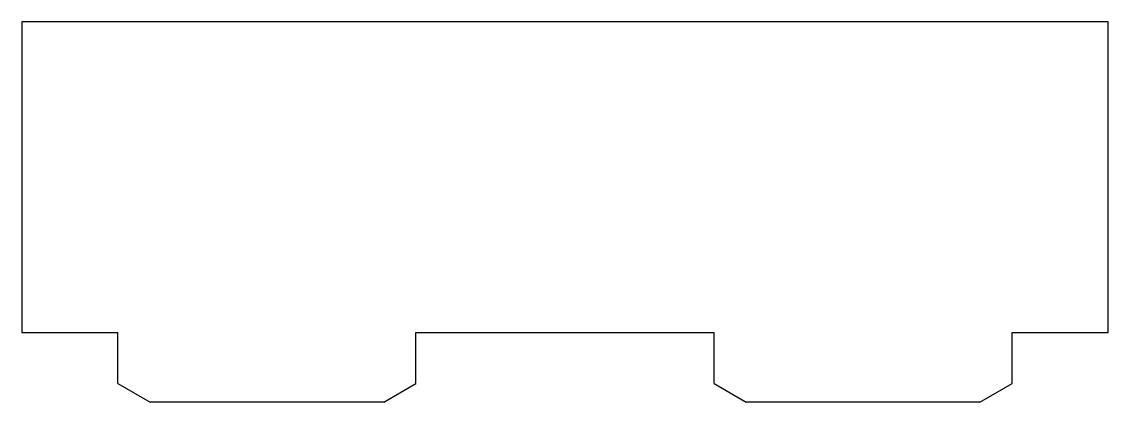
# Model space of a CAD drawing. Header units: inches. Extents: x -0.88 to 0.88, y -0.36 to 0.25.
import ezdxf

# ---------------------------------------------------------------- set-up
doc = ezdxf.new("R2010")
doc.units = ezdxf.units.IN
doc.header["$MEASUREMENT"] = 0

msp = doc.modelspace()

# ---------------------------------------------------------------- linework, layer by layer
at = {"color": 7, "linetype": 'Continuous', "lineweight": 25}
for p, q in [((-0.875, 0.25), (-0.875, -0.25)), ((0.875, 0.25), (-0.875, 0.25)), ((0.875, -0.25), (0.875, 0.25)), ((-0.875, -0.25), (-0.72, -0.25)), ((-0.72, -0.3325), (-0.72, -0.25)), ((-0.24, -0.3325), (-0.24, -0.25)), ((-0.24, -0.25), (0.24, -0.25)), ((0.24, -0.3325), (0.24, -0.25)), ((0.72, -0.3325), (0.72, -0.25)), ((0.72, -0.25), (0.875, -0.25)), ((-0.72, -0.3325), (-0.668, -0.3625)), ((-0.292, -0.3625), (-0.24, -0.3325)), ((0.24, -0.3325), (0.292, -0.3625)), ((0.668, -0.3625), (0.72, -0.3325)), ((-0.292, -0.3625), (-0.668, -0.3625)), ((0.668, -0.3625), (0.292, -0.3625))]:
    msp.add_line(p, q, dxfattribs=at)

doc.saveas('drawing.dxf')
